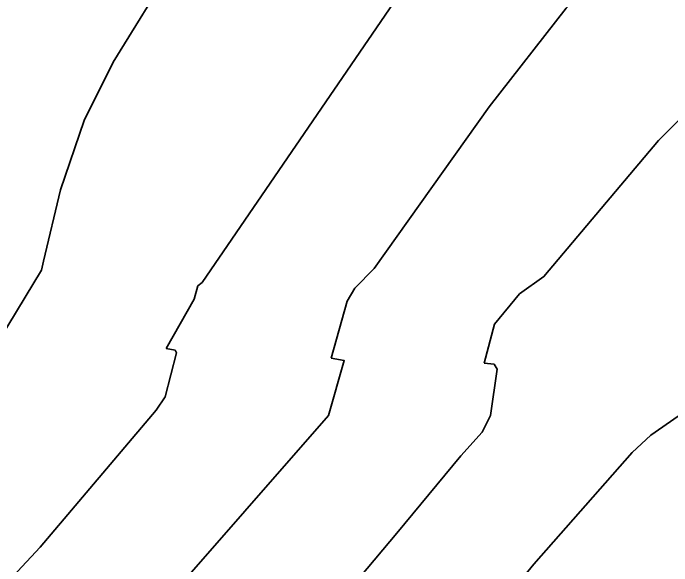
# Model space of a CAD drawing. Header units: metres. Extents: x 1477905 to 1478744, y 4202276 to 4202610.
# Drawn here: x 1478429.71 to 1478475.23, y 4202446.09 to 4202484.3 of the extents above; entities that cross this region are included whole.
import ezdxf

# ---------------------------------------------------------------- set-up
doc = ezdxf.new("R2010")
doc.units = ezdxf.units.M
doc.layers.add('Nouveau Terrain - CN - Courbes', color=22, linetype='Continuous', lineweight=0)

msp = doc.modelspace()

# ---------------------------------------------------------------- linework, layer by layer
at = {"layer": 'Nouveau Terrain - CN - Courbes', "linetype": 'Continuous', "lineweight": 35}
for points in [[(1478428.78, 4202461.802, 73), (1478431.669, 4202466.529, 73), (1478431.8, 4202467.146, 73), (1478432.975, 4202472.097, 73), (1478434.603, 4202476.884, 73), (1478436.619, 4202480.922, 73), (1478445.04, 4202494.582, 73), (1478448.692, 4202499.175, 73), (1478456.097, 4202507.321, 73), (1478462.192, 4202513.245, 73), (1478468.515, 4202518.479, 73), (1478481.582, 4202528.403, 73), (1478500.405, 4202533.153, 73), (1478506.104, 4202535.337, 73), (1478524.943, 4202544.719, 73), (1478527.302, 4202546.02, 73), (1478531.554, 4202549.718, 73), (1478538.153, 4202555.919, 73), (1478549.174, 4202567.23, 73), (1478568.909, 4202582.184, 73), (1478578.15, 4202589.677, 73), (1478588.047, 4202598.951, 73), (1478593.115, 4202602.128, 73)], [(1478440.29, 4202461.119, 72), (1478442.222, 4202464.541, 72), (1478442.464, 4202465.45, 72), (1478442.778, 4202465.692, 72), (1478463.356, 4202495.808, 72), (1478481.813, 4202512.793, 72), (1478487.045, 4202516.854, 72), (1478495.241, 4202521.812, 72), (1478501.926, 4202525.452, 72), (1478503.067, 4202525.849, 72), (1478519.133, 4202532.367, 72), (1478524.632, 4202535.122, 72), (1478530.181, 4202538.462, 72), (1478538.627, 4202544.558, 72), (1478542.758, 4202547.975, 72), (1478555.532, 4202560.654, 72)], [(1478451.696, 4202460.456, 71), (1478452.788, 4202464.389, 71), (1478453.328, 4202465.296, 71), (1478454.661, 4202466.65, 71), (1478462.599, 4202477.825, 71), (1478467.927, 4202484.64, 71), (1478470.853, 4202487.571, 71), (1478484.62, 4202499.762, 71), (1478487.856, 4202502.521, 71), (1478490.812, 4202504.548, 71), (1478496.654, 4202508.378, 71), (1478503.276, 4202513.411, 71), (1478508.411, 4202516.513, 71), (1478522.395, 4202523.627, 71), (1478524.231, 4202524.714, 71), (1478551.154, 4202543.592, 71)], [(1478462.254, 4202460.105, 70), (1478462.973, 4202462.806, 70), (1478464.7, 4202464.888, 70), (1478466.386, 4202466.094, 70), (1478474.302, 4202475.5, 70), (1478476.818, 4202478.018, 70), (1478492.24, 4202491.436, 70), (1478497.03, 4202495.081, 70), (1478505.575, 4202502.522, 70), (1478519.14, 4202509.059, 70), (1478524.889, 4202511.354, 70), (1478530.064, 4202512.771, 70), (1478539.474, 4202514.926, 70), (1478552.022, 4202526.303, 70)], [(1478335.788, 4202413.836, 72), (1478339.379, 4202414.281, 72), (1478344.267, 4202416.293, 72), (1478352.182, 4202419.871, 72), (1478354.272, 4202420.449, 72), (1478358.933, 4202419.865, 72), (1478365.671, 4202420.529, 72), (1478379.707, 4202422.117, 72), (1478383.737, 4202422.844, 72), (1478390.833, 4202425.046, 72), (1478411.239, 4202432.983, 72), (1478416.54, 4202435.646, 72), (1478424.11, 4202439.984, 72), (1478426.837, 4202442.338, 72), (1478431.574, 4202447.383, 72), (1478439.583, 4202456.847, 72), (1478440.21, 4202457.784, 72), (1478440.999, 4202460.822, 72), (1478440.902, 4202461.002, 72), (1478440.29, 4202461.119, 72)], [(1478371.905, 4202394.085, 69), (1478376.547, 4202394.076, 69), (1478391.54, 4202395.311, 69), (1478400.27, 4202397.322, 69), (1478408.69, 4202399.772, 69), (1478424.887, 4202406.04, 69), (1478438.982, 4202414.354, 69), (1478457.837, 4202436.77, 69), (1478460.211, 4202439.51, 69), (1478465.687, 4202446.21, 69), (1478472.501, 4202453.922, 69), (1478473.774, 4202455.135, 69), (1478475.677, 4202456.43, 69), (1478476.557, 4202457.597, 69), (1478477.222, 4202460.388, 69), (1478476.939, 4202460.801, 69), (1478475.746, 4202460.851, 69)], [(1478337.457, 4202401.987, 71), (1478354.328, 4202409.691, 71), (1478355.156, 4202409.887, 71), (1478357.842, 4202409.55, 71), (1478384.957, 4202412.694, 71), (1478387.546, 4202413.252, 71), (1478392.147, 4202414.797, 71), (1478416.293, 4202424.289, 71), (1478419.272, 4202425.748, 71), (1478427.268, 4202430.368, 71), (1478429.695, 4202432.268, 71), (1478433.992, 4202436.459, 71), (1478451.509, 4202456.491, 71), (1478452.59, 4202460.285, 71), (1478451.696, 4202460.456, 71)], [(1478341.466, 4202395.494, 70), (1478348.247, 4202395.751, 70), (1478356.04, 4202399.324, 70), (1478356.858, 4202399.222, 70), (1478376.278, 4202401.587, 70), (1478389.24, 4202403.061, 70), (1478392.767, 4202404.279, 70), (1478421.405, 4202415.514, 70), (1478433.238, 4202422.518, 70), (1478436.386, 4202425.314, 70), (1478447.543, 4202438.003, 70), (1478456.229, 4202448.355, 70), (1478460.652, 4202453.696, 70), (1478462.122, 4202455.331, 70), (1478462.703, 4202456.482, 70), (1478463.15, 4202459.693, 70), (1478462.949, 4202460.041, 70), (1478462.254, 4202460.105, 70)]]:
    msp.add_polyline3d(points, dxfattribs=at)

doc.saveas('drawing.dxf')
